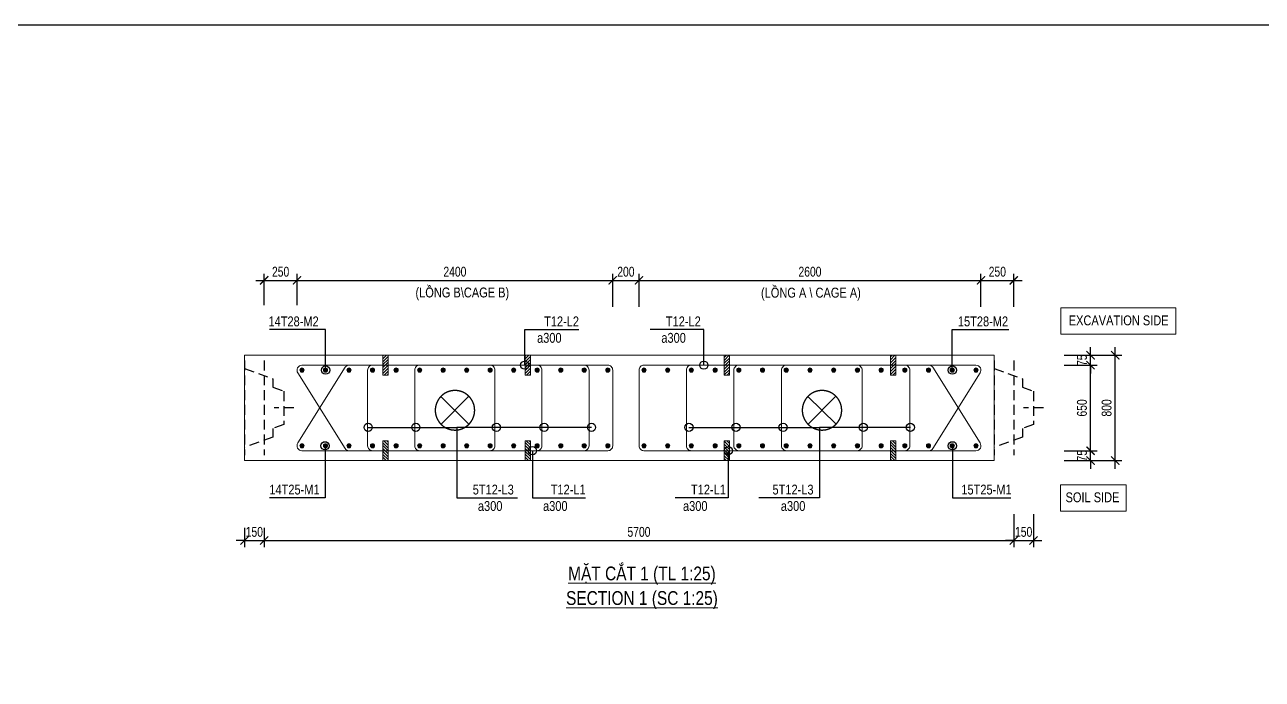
# Model space of a CAD drawing. Header units: millimetres. Extents: x 2746337 to 7547699, y -363432 to 15720.
# Drawn here: x 3658838 to 3696477, y -10759 to 9128 of the extents above; entities that cross this region are included whole.
import ezdxf
from ezdxf.enums import TextEntityAlignment as Align

# ---------------------------------------------------------------- set-up
doc = ezdxf.new("R2010")
doc.units = ezdxf.units.MM
doc.header["$LTSCALE"] = 1200
doc.header["$PDMODE"] = 3
doc.linetypes.add('CENTER', pattern=[2, 1.25, -0.25, 0.25, -0.25])
doc.linetypes.add('HIDDEN', pattern=[0.375, 0.25, -0.125])
for name, color, linetype, lineweight in [('5', 5, 'Continuous', 13), ('BOUND', 3, 'Continuous', 20), ('CWS', 8, 'HIDDEN', 9), ('ENOTE', 2, 'Continuous', 15), ('GRID', 74, 'CENTER', 15), ('K-THUOC', 1, 'Continuous', 18), ('LEADER', 8, 'Continuous', 9), ('MCT', 6, 'Continuous', 20), ('TEXTEN', 3, 'Continuous', 13), ('TEXTMA', 2, 'Continuous', 13), ('TEXTVN', 2, 'Continuous', 20), ('TIE', 4, 'Continuous', 13)]:
    doc.layers.add(name, color=color, linetype=linetype, lineweight=lineweight)
doc.layers.add('CDC.04.HIDDEN', color=8, linetype='HIDDEN')
doc.layers.add('MIE', color=5, linetype='HIDDEN')
doc.styles.add('DB_Arial', font='arial.ttf', dxfattribs={"width": 0.8})
doc.styles.add('SMTEXT', font='arial.ttf', dxfattribs={"width": 0.75})
doc.dimstyles.new('BSV25', dxfattribs={"dimtxt": 300, "dimasz": 250, "dimexe": 200, "dimexo": 0, "dimgap": 108, "dimtad": 1, "dimdec": 0, "dimlfac": 0.25, "dimdsep": 46, "dimtxsty": 'SMTEXT', "dimblk": 'ARCHTICK', "dimcen": 100, "dimdle": 250, "dimclrd": 256, "dimclre": 256, "dimclrt": 2, "dimadec": 0, "dimazin": 0, "dimtfac": 1, "dimtdec": 0, "dimtix": 1, "dimtmove": 2, "dimatfit": 3, "dimfxl": 800, "dimfxlon": 1, "dimtolj": 1, "dimtzin": 0, "dimarcsym": 0})

# ---------------------------------------------------------------- blocks, each defined once
blk = doc.blocks.new('cws800')
at = {"layer": 'CDC.04.HIDDEN'}
for p, q in [((-600, 1440), (-600, -1440)), ((0, 1440), (0, -1440))]:
    blk.add_line(p, q, dxfattribs=at)
for points in [[(0, 1200), (-860, 888), (-860, 627), (-1200, 507), (-1200, -507), (-860, -627), (-860, -888), (0, -1200)], [(-1500, 0), (-900, 0)]]:
    blk.add_lwpolyline(points, dxfattribs=at)
blk = doc.blocks.new('mct1')
at = {"lineweight": 9}
h = blk.add_hatch(color=256, dxfattribs=at)
h.dxf.hatch_style = 1
h.paths.add_polyline_path([(-16, 0, 1), (16, 0, 1)])
blk.add_circle((0, 0), 16, dxfattribs=at)
blk = doc.blocks.new('_ArchTick')
at = {"color": 0, "linetype": 'ByBlock', "const_width": 0.15}
blk.add_lwpolyline([(-0.5, -0.5), (0.5, 0.5)], dxfattribs=at)
blk = doc.blocks.new('*D2586')
at = {"layer": 'Defpoints', "color": 0, "transparency": 16777216}
for p in [(3688320, -915), (3692005, -915), (3688320, -4115)]:
    blk.add_point(p, dxfattribs=at)
at = {"layer": 'K-THUOC', "lineweight": -2, "transparency": 16777216}
for p, q in [((3692005, -4365), (3692005, -665)), ((3691205, -915), (3692205, -915)), ((3691205, -4115), (3692205, -4115))]:
    blk.add_line(p, q, dxfattribs=at)
at = {"layer": 'K-THUOC', "lineweight": -2, "transparency": 16777216, "xscale": 250, "yscale": 250, "zscale": 250}
for p, rotation in [((3692005, -915), 90), ((3692005, -4115), 270)]:
    blk.add_blockref('_ArchTick', p, dxfattribs=dict(at, rotation=rotation))
at = {"layer": 'K-THUOC', "color": 2, "transparency": 16777216, "insert": (3691744, -2515), "char_height": 300, "attachment_point": 5, "rotation": 90, "style": 'SMTEXT'}
blk.add_mtext('\\A1;800', dxfattribs=at)
blk = doc.blocks.new('*D2587')
at = {"layer": 'Defpoints', "color": 0, "transparency": 16777216}
for p in [(3688320, -3815), (3688320, -4115), (3691255, -3815)]:
    blk.add_point(p, dxfattribs=at)
at = {"layer": 'K-THUOC', "lineweight": -2, "transparency": 16777216}
for p, q in [((3691255, -3815), (3691255, -3565)), ((3690455, -3815), (3691455, -3815)), ((3690455, -4115), (3691455, -4115)), ((3691255, -4115), (3691255, -3815)), ((3691255, -4115), (3691255, -4365))]:
    blk.add_line(p, q, dxfattribs=at)
at = {"layer": 'K-THUOC', "lineweight": -2, "transparency": 16777216, "xscale": 250, "yscale": 250, "zscale": 250}
for p, rotation in [((3691255, -3815), 270), ((3691255, -4115), 90)]:
    blk.add_blockref('_ArchTick', p, dxfattribs=dict(at, rotation=rotation))
at = {"layer": 'K-THUOC', "color": 2, "transparency": 16777216, "insert": (3690994, -3965), "char_height": 300, "attachment_point": 5, "rotation": 90, "style": 'SMTEXT'}
blk.add_mtext('\\A1;75', dxfattribs=at)
blk = doc.blocks.new('*D2588')
at = {"layer": 'Defpoints', "color": 0, "transparency": 16777216}
for p in [(3688320, -1215), (3691255, -1215), (3688320, -3815)]:
    blk.add_point(p, dxfattribs=at)
at = {"layer": 'K-THUOC', "lineweight": -2, "transparency": 16777216}
for p, q in [((3691255, -4065), (3691255, -965)), ((3690455, -1215), (3691455, -1215)), ((3690455, -3815), (3691455, -3815))]:
    blk.add_line(p, q, dxfattribs=at)
at = {"layer": 'K-THUOC', "lineweight": -2, "transparency": 16777216, "xscale": 250, "yscale": 250, "zscale": 250}
for p, rotation in [((3691255, -1215), 90), ((3691255, -3815), 270)]:
    blk.add_blockref('_ArchTick', p, dxfattribs=dict(at, rotation=rotation))
at = {"layer": 'K-THUOC', "color": 2, "transparency": 16777216, "insert": (3690994, -2515), "char_height": 300, "attachment_point": 5, "rotation": 90, "style": 'SMTEXT'}
blk.add_mtext('\\A1;650', dxfattribs=at)
blk = doc.blocks.new('*D2577')
at = {"layer": 'Defpoints', "color": 0, "transparency": 16777216}
for p in [(3688320, -915), (3691255, -915), (3688320, -1215)]:
    blk.add_point(p, dxfattribs=at)
at = {"layer": 'K-THUOC', "lineweight": -2, "transparency": 16777216}
for p, q in [((3691255, -915), (3691255, -665)), ((3690455, -915), (3691455, -915)), ((3691255, -1215), (3691255, -915)), ((3690455, -1215), (3691455, -1215)), ((3691255, -1215), (3691255, -1465))]:
    blk.add_line(p, q, dxfattribs=at)
at = {"layer": 'K-THUOC', "lineweight": -2, "transparency": 16777216, "xscale": 250, "yscale": 250, "zscale": 250}
for p, rotation in [((3691255, -915), 270), ((3691255, -1215), 90)]:
    blk.add_blockref('_ArchTick', p, dxfattribs=dict(at, rotation=rotation))
at = {"layer": 'K-THUOC', "color": 2, "transparency": 16777216, "insert": (3690994, -1065), "char_height": 300, "attachment_point": 5, "rotation": 90, "style": 'SMTEXT'}
blk.add_mtext('\\A1;75', dxfattribs=at)
blk = doc.blocks.new('sp')
at = {"layer": '5', "lineweight": 20}
h = blk.add_hatch(dxfattribs=at)
h.set_pattern_fill('ANSI31', color=256, scale=500)
h.set_pattern_definition([(45, (0, 0), (-44.194, 44.194), [])])
h.paths.add_polyline_path([(80, 300), (-80, 300), (-80, -300), (80, -300)])
blk.add_lwpolyline([(-80, -300), (80, -300), (80, 300), (-80, 300)], close=True, dxfattribs=at)
blk = doc.blocks.new('tremie')
at = {"layer": 'MIE', "color": 74, "ltscale": 1000}
for p, q in [((424, -424), (-424, 424)), ((424, 424), (-424, -424))]:
    blk.add_line(p, q, dxfattribs=at)
at = {"layer": 'MIE', "ltscale": 500}
blk.add_circle((0, 0), 600, dxfattribs=at)
blk = doc.blocks.new('*D2578')
at = {"layer": 'Defpoints', "color": 0, "transparency": 16777216}
for p in [(3665520, -6160), (3666120, -6160), (3666120, -6544)]:
    blk.add_point(p, dxfattribs=at)
at = {"layer": 'K-THUOC', "lineweight": -2, "transparency": 16777216}
for p, q in [((3665520, -6160), (3665520, -6744)), ((3666120, -6160), (3666120, -6744)), ((3665520, -6544), (3665270, -6544)), ((3665520, -6544), (3666120, -6544)), ((3666120, -6544), (3666370, -6544))]:
    blk.add_line(p, q, dxfattribs=at)
at = {"layer": 'K-THUOC', "lineweight": -2, "transparency": 16777216, "xscale": 250, "yscale": 250, "zscale": 250}
blk.add_blockref('_ArchTick', (3665520, -6544), dxfattribs=at)
at = {"layer": 'K-THUOC', "lineweight": -2, "transparency": 16777216, "xscale": 250, "yscale": 250, "zscale": 250, "rotation": 180}
blk.add_blockref('_ArchTick', (3666120, -6544), dxfattribs=at)
at = {"layer": 'K-THUOC', "color": 2, "transparency": 16777216, "insert": (3665820, -6283), "char_height": 300, "attachment_point": 5, "style": 'SMTEXT'}
blk.add_mtext('\\A1;150', dxfattribs=at)
blk = doc.blocks.new('*D2579')
at = {"layer": 'Defpoints', "color": 0, "transparency": 16777216}
for p in [(3667120, 1362), (3666120, 612), (3667120, 612)]:
    blk.add_point(p, dxfattribs=at)
at = {"layer": 'K-THUOC', "lineweight": -2, "transparency": 16777216}
for p, q in [((3666120, 612), (3666120, 1562)), ((3667120, 612), (3667120, 1562)), ((3665870, 1362), (3667370, 1362))]:
    blk.add_line(p, q, dxfattribs=at)
at = {"layer": 'K-THUOC', "lineweight": -2, "transparency": 16777216, "xscale": 250, "yscale": 250, "zscale": 250, "rotation": 180}
blk.add_blockref('_ArchTick', (3666120, 1362), dxfattribs=at)
at = {"layer": 'K-THUOC', "lineweight": -2, "transparency": 16777216, "xscale": 250, "yscale": 250, "zscale": 250}
blk.add_blockref('_ArchTick', (3667120, 1362), dxfattribs=at)
at = {"layer": 'K-THUOC', "color": 2, "transparency": 16777216, "insert": (3666620, 1623), "char_height": 300, "attachment_point": 5, "style": 'SMTEXT'}
blk.add_mtext('\\A1;250', dxfattribs=at)
blk = doc.blocks.new('*D2580')
at = {"layer": 'Defpoints', "color": 0, "transparency": 16777216}
for p in [(3676722, 1362), (3667120, 612), (3676722, -1365)]:
    blk.add_point(p, dxfattribs=at)
at = {"layer": 'K-THUOC', "lineweight": -2, "transparency": 16777216}
for p, q in [((3667120, 612), (3667120, 1562)), ((3676722, 562), (3676722, 1562)), ((3666870, 1362), (3676972, 1362))]:
    blk.add_line(p, q, dxfattribs=at)
at = {"layer": 'K-THUOC', "lineweight": -2, "transparency": 16777216, "xscale": 250, "yscale": 250, "zscale": 250, "rotation": 180}
blk.add_blockref('_ArchTick', (3667120, 1362), dxfattribs=at)
at = {"layer": 'K-THUOC', "lineweight": -2, "transparency": 16777216, "xscale": 250, "yscale": 250, "zscale": 250}
blk.add_blockref('_ArchTick', (3676722, 1362), dxfattribs=at)
at = {"layer": 'K-THUOC', "color": 2, "transparency": 16777216, "insert": (3671921, 1623), "char_height": 300, "attachment_point": 5, "style": 'SMTEXT'}
blk.add_mtext('\\A1;2400', dxfattribs=at)
blk = doc.blocks.new('*D2581')
at = {"layer": 'Defpoints', "color": 0, "transparency": 16777216}
for p in [(3677522, 1362), (3676722, -1365), (3677522, -1365)]:
    blk.add_point(p, dxfattribs=at)
at = {"layer": 'K-THUOC', "lineweight": -2, "transparency": 16777216}
for p, q in [((3676722, 562), (3676722, 1562)), ((3677522, 562), (3677522, 1562)), ((3676472, 1362), (3677772, 1362))]:
    blk.add_line(p, q, dxfattribs=at)
at = {"layer": 'K-THUOC', "lineweight": -2, "transparency": 16777216, "xscale": 250, "yscale": 250, "zscale": 250, "rotation": 180}
blk.add_blockref('_ArchTick', (3676722, 1362), dxfattribs=at)
at = {"layer": 'K-THUOC', "lineweight": -2, "transparency": 16777216, "xscale": 250, "yscale": 250, "zscale": 250}
blk.add_blockref('_ArchTick', (3677522, 1362), dxfattribs=at)
at = {"layer": 'K-THUOC', "color": 2, "transparency": 16777216, "insert": (3677122, 1623), "char_height": 300, "attachment_point": 5, "style": 'SMTEXT'}
blk.add_mtext('\\A1;200', dxfattribs=at)
blk = doc.blocks.new('*D2582')
at = {"layer": 'Defpoints', "color": 0, "transparency": 16777216}
for p in [(3687920, 1362), (3677522, -1365), (3687920, -1365)]:
    blk.add_point(p, dxfattribs=at)
at = {"layer": 'K-THUOC', "lineweight": -2, "transparency": 16777216}
for p, q in [((3677522, 562), (3677522, 1562)), ((3687920, 562), (3687920, 1562)), ((3677272, 1362), (3688170, 1362))]:
    blk.add_line(p, q, dxfattribs=at)
at = {"layer": 'K-THUOC', "lineweight": -2, "transparency": 16777216, "xscale": 250, "yscale": 250, "zscale": 250, "rotation": 180}
blk.add_blockref('_ArchTick', (3677522, 1362), dxfattribs=at)
at = {"layer": 'K-THUOC', "lineweight": -2, "transparency": 16777216, "xscale": 250, "yscale": 250, "zscale": 250}
blk.add_blockref('_ArchTick', (3687920, 1362), dxfattribs=at)
at = {"layer": 'K-THUOC', "color": 2, "transparency": 16777216, "insert": (3682721, 1623), "char_height": 300, "attachment_point": 5, "style": 'SMTEXT'}
blk.add_mtext('\\A1;2600', dxfattribs=at)
blk = doc.blocks.new('*D2583')
at = {"layer": 'Defpoints', "color": 0, "transparency": 16777216}
for p in [(3688920, 1362), (3688920, -1075), (3687920, -1365)]:
    blk.add_point(p, dxfattribs=at)
at = {"layer": 'K-THUOC', "lineweight": -2, "transparency": 16777216}
for p, q in [((3687920, 562), (3687920, 1562)), ((3688920, 562), (3688920, 1562)), ((3687670, 1362), (3689170, 1362))]:
    blk.add_line(p, q, dxfattribs=at)
at = {"layer": 'K-THUOC', "lineweight": -2, "transparency": 16777216, "xscale": 250, "yscale": 250, "zscale": 250, "rotation": 180}
blk.add_blockref('_ArchTick', (3687920, 1362), dxfattribs=at)
at = {"layer": 'K-THUOC', "lineweight": -2, "transparency": 16777216, "xscale": 250, "yscale": 250, "zscale": 250}
blk.add_blockref('_ArchTick', (3688920, 1362), dxfattribs=at)
at = {"layer": 'K-THUOC', "color": 2, "transparency": 16777216, "insert": (3688420, 1623), "char_height": 300, "attachment_point": 5, "style": 'SMTEXT'}
blk.add_mtext('\\A1;250', dxfattribs=at)
blk = doc.blocks.new('*D2584')
at = {"layer": 'Defpoints', "color": 0, "transparency": 16777216}
for p in [(3688920, -3956), (3666120, -6160), (3688920, -6544)]:
    blk.add_point(p, dxfattribs=at)
at = {"layer": 'K-THUOC', "lineweight": -2, "transparency": 16777216}
for p, q in [((3688920, -5744), (3688920, -6744)), ((3666120, -6160), (3666120, -6744)), ((3665870, -6544), (3689170, -6544))]:
    blk.add_line(p, q, dxfattribs=at)
at = {"layer": 'K-THUOC', "lineweight": -2, "transparency": 16777216, "xscale": 250, "yscale": 250, "zscale": 250, "rotation": 180}
blk.add_blockref('_ArchTick', (3666120, -6544), dxfattribs=at)
at = {"layer": 'K-THUOC', "lineweight": -2, "transparency": 16777216, "xscale": 250, "yscale": 250, "zscale": 250}
blk.add_blockref('_ArchTick', (3688920, -6544), dxfattribs=at)
at = {"layer": 'K-THUOC', "color": 2, "transparency": 16777216, "insert": (3677520, -6283), "char_height": 300, "attachment_point": 5, "style": 'SMTEXT'}
blk.add_mtext('\\A1;5700', dxfattribs=at)
blk = doc.blocks.new('*D2585')
at = {"layer": 'Defpoints', "color": 0, "transparency": 16777216}
for p in [(3689520, -3022), (3688920, -3956), (3689520, -6544)]:
    blk.add_point(p, dxfattribs=at)
at = {"layer": 'K-THUOC', "lineweight": -2, "transparency": 16777216}
for p, q in [((3688920, -5744), (3688920, -6744)), ((3689520, -5744), (3689520, -6744)), ((3688920, -6544), (3688670, -6544)), ((3688920, -6544), (3689520, -6544)), ((3689520, -6544), (3689770, -6544))]:
    blk.add_line(p, q, dxfattribs=at)
at = {"layer": 'K-THUOC', "lineweight": -2, "transparency": 16777216, "xscale": 250, "yscale": 250, "zscale": 250}
blk.add_blockref('_ArchTick', (3688920, -6544), dxfattribs=at)
at = {"layer": 'K-THUOC', "lineweight": -2, "transparency": 16777216, "xscale": 250, "yscale": 250, "zscale": 250, "rotation": 180}
blk.add_blockref('_ArchTick', (3689520, -6544), dxfattribs=at)
at = {"layer": 'K-THUOC', "color": 2, "transparency": 16777216, "insert": (3689220, -6283), "char_height": 300, "attachment_point": 5, "style": 'SMTEXT'}
blk.add_mtext('\\A1;150', dxfattribs=at)

msp = doc.modelspace()

# ---------------------------------------------------------------- linework, layer by layer
msp.add_lwpolyline([(3576955, 9128.3), (3738146.4, 9128.3), (3738146.4, -68024), (3576955, -68024)], close=True)
at = {"layer": 'BOUND'}
msp.add_lwpolyline([(3688320.3, -915.3), (3665520.3, -915.3), (3665520.3, -4115.3), (3688320.3, -4115.3)], close=True, dxfattribs=at)
at = {"layer": 'ENOTE'}
for points in [[(3690352.3, 527.2), (3693852.3, 527.2), (3693852.3, -272.8), (3690352.3, -272.8)], [(3690341.7, -4849.3), (3692341.7, -4849.3), (3692341.7, -5649.3), (3690341.7, -5649.3)]]:
    msp.add_lwpolyline(points, close=True, dxfattribs=at)
at = {"layer": 'TIE'}
for points in [[(3668703.5, -3815.3, -0.2467092), (3668580, -3750.4), (3667146.7, -1450.4, -0.6042234), (3667270.3, -1215.3), (3676571.5, -1215.3, -0.4142136), (3676721.5, -1365.3), (3676721.5, -3665.3, -0.4142136), (3676571.5, -3815.3), (3667270.3, -3815.3, -0.6042234), (3667146.7, -3580.2), (3668580, -1280.2, -0.2467092), (3668703.5, -1215.3)], [(3669416.7, -3815.3, -0.4142136), (3669266.7, -3665.3), (3669266.7, -1365.3, -0.4142136), (3669416.7, -1215.3)], [(3670847.7, -3815.3, -0.4142136), (3670697.7, -3665.3), (3670697.7, -1365.3, -0.4142136), (3670847.7, -1215.3)], [(3672537.9, -3815.3), (3672987.9, -3815.3, 0.4142136), (3673137.9, -3665.3), (3673137.9, -1365.3, 0.4142136), (3672987.9, -1215.3), (3672537.9, -1215.3)], [(3673968.9, -3815.3), (3674418.9, -3815.3, 0.4142136), (3674568.9, -3665.3), (3674568.9, -1365.3, 0.4142136), (3674418.9, -1215.3), (3673968.9, -1215.3)], [(3675399.9, -3815.3), (3675849.9, -3815.3, 0.4142136), (3675999.9, -3665.3), (3675999.9, -1365.3, 0.4142136), (3675849.9, -1215.3), (3675399.9, -1215.3)], [(3686336.7, -1215.3, -0.2467092), (3686460.3, -1280.2), (3687893.8, -3580.2, -0.6042234), (3687770.3, -3815.3), (3677671.5, -3815.3, -0.4142136), (3677521.5, -3665.3), (3677521.5, -1365.3, -0.4142136), (3677671.5, -1215.3), (3687770.3, -1215.3, -0.6042234), (3687893.8, -1450.4), (3686460.3, -3750.4, -0.2467092), (3686336.7, -3815.3)], [(3679114.2, -3815.3, -0.4142136), (3678964.2, -3665.3), (3678964.2, -1365.3, -0.4142136), (3679114.2, -1215.3)], [(3680556.9, -3815.3, -0.4142136), (3680406.9, -3665.3), (3680406.9, -1365.3, -0.4142136), (3680556.9, -1215.3)], [(3682006.7, -3815.3, -0.4142136), (3681856.7, -3665.3), (3681856.7, -1365.3, -0.4142136), (3682006.7, -1215.3)], [(3683706.5, -3815.3), (3684156.5, -3815.3, 0.4142136), (3684306.5, -3665.3), (3684306.5, -1365.3, 0.4142136), (3684156.5, -1215.3), (3683706.5, -1215.3)], [(3685156.2, -3815.3), (3685606.2, -3815.3, 0.4142136), (3685756.2, -3665.3), (3685756.2, -1365.3, 0.4142136), (3685606.2, -1215.3), (3685156.2, -1215.3)]]:
    msp.add_lwpolyline(points, format="xyb", dxfattribs=at)

# ---------------------------------------------------------------- block references
at = {"layer": 'CWS', "xscale": -1}
for p in [(3665520.3, -2515.3), (3688320.3, -2515.3)]:
    msp.add_blockref('cws800', p, dxfattribs=at)
at = {"layer": 'ENOTE'}
for p in [(3669810.4, -1215.3), (3674138.1, -1215.3), (3680192.2, -1215.3), (3685247.6, -1215.3)]:
    msp.add_blockref('sp', p, dxfattribs=at)
at = {"layer": 'ENOTE', "xscale": -1, "rotation": 180}
for p in [(3669810.4, -3815.3), (3674138.1, -3815.3), (3680192.2, -3815.3), (3685247.6, -3815.3)]:
    msp.add_blockref('sp', p, dxfattribs=at)
at = {"layer": 'GRID', "xscale": -1, "rotation": 90.3275938441337}
for p in [(3671922.8, -2586.2), (3683086.4, -2586.2)]:
    msp.add_blockref('tremie', p, dxfattribs=at)
at = {"layer": 'MCT', "yscale": 4, "zscale": 4, "rotation": 180}
for p, xscale in [((3667270.3, -1365.3), -4), ((3667985.7, -1365.3), 4), ((3668701.2, -1365.3), 4), ((3669416.7, -1365.3), 4), ((3670132.2, -1365.3), 4), ((3670847.7, -1365.3), 4), ((3671563.2, -1365.3), 4), ((3672278.6, -1365.3), 4), ((3672994.1, -1365.3), 4), ((3673709.6, -1365.3), 4), ((3674425.1, -1365.3), 4), ((3675140.6, -1365.3), 4), ((3675856, -1365.3), 4), ((3676571.5, -1365.3), 4), ((3677671.5, -1365.3), 4), ((3678392.9, -1365.3), 4), ((3679114.2, -1365.3), 4), ((3679835.5, -1365.3), 4), ((3680556.9, -1365.3), 4), ((3681278.2, -1365.3), 4), ((3681999.6, -1365.3), 4), ((3682720.9, -1365.3), 4), ((3683442.2, -1365.3), 4), ((3684163.6, -1365.3), 4), ((3684884.9, -1365.3), 4), ((3685606.2, -1365.3), 4), ((3686327.6, -1365.3), 4), ((3687048.9, -1365.3), 4), ((3687770.3, -1365.3), 4), ((3667270.3, -3665.3), -4), ((3667985.7, -3665.3), 4), ((3668701.2, -3665.3), 4), ((3669416.7, -3665.3), 4), ((3670132.2, -3665.3), 4), ((3670847.7, -3665.3), 4), ((3671563.2, -3665.3), 4), ((3672278.6, -3665.3), 4), ((3672994.1, -3665.3), 4), ((3673709.6, -3665.3), 4), ((3674425.1, -3665.3), 4), ((3675140.6, -3665.3), 4), ((3675856, -3665.3), 4), ((3676571.5, -3665.3), 4), ((3677671.5, -3665.3), 4), ((3678392.9, -3665.3), 4), ((3679114.2, -3665.3), 4), ((3679835.5, -3665.3), 4), ((3680556.9, -3665.3), 4), ((3681278.2, -3665.3), 4), ((3681999.6, -3665.3), 4), ((3682720.9, -3665.3), 4), ((3683442.2, -3665.3), 4), ((3684163.6, -3665.3), 4), ((3684884.9, -3665.3), 4), ((3685606.2, -3665.3), 4), ((3686327.6, -3665.3), 4), ((3687048.9, -3665.3), 4), ((3687770.3, -3665.3), 4)]:
    msp.add_blockref('mct1', p, dxfattribs=dict(at, xscale=xscale))

# ---------------------------------------------------------------- texts
at = {"layer": 'TEXTEN', "style": 'DB_Arial', "width": 0.8}
for s, p in [('T12-L2', (3675695.3, -35.3)), ('T12-L2', (3679400.1, -35.3)), ('5T12-L3', (3673712.3, -5145.3)), ('T12-L1', (3675896.7, -5145.3)), ('T12-L1', (3680163.8, -5145.3)), ('5T12-L3', (3682829.6, -5145.3)), ('a300', (3673366.9, -5645.3)), ('a300', (3682580.8, -5645.3))]:
    msp.add_text(s, height=300, dxfattribs=at).set_placement(p, align=Align.RIGHT)
for p in [(3674419.7, -535.3), (3678200.1, -535.3), (3674602.2, -5645.3), (3678858.8, -5645.3)]:
    msp.add_text('a300', height=300, dxfattribs=at).set_placement(p)
at = {"layer": 'TEXTMA', "style": 'DB_Arial', "width": 0.8}
for s, p in [('14T28-M2', (3666250.2, -35.3)), ('15T28-M2', (3687219.8, -35.3)), ('14T25-M1', (3666277.9, -5145.3)), ('15T25-M1', (3687325.2, -5145.3))]:
    msp.add_text(s, height=300, dxfattribs=at).set_placement(p)
at = {"layer": 'TEXTVN', "style": 'DB_Arial', "width": 0.8}
for s, p in [('(LỒNG B\\CAGE B)', (3670721.8, 843.2)), ('(LỒNG A \\ CAGE A)', (3681231.4, 837.7))]:
    msp.add_text(s, height=300, rotation=360, dxfattribs=at).set_placement(p)
msp.add_text('EXCAVATION SIDE', height=300, dxfattribs=at).set_placement((3690591.5, -4.4))
msp.add_text('SOIL SIDE', height=300, dxfattribs=at).set_placement((3692133.8, -5381), align=Align.RIGHT)
for s, p in [('%%UMẶT CẮT 1 (TL 1:25)', (3677610.3, -7544)), ('%%USECTION 1 (SC 1:25)', (3677610.3, -8344))]:
    msp.add_text(s, height=420, rotation=360, dxfattribs=at).set_placement(p, align=Align.MIDDLE)

# ---------------------------------------------------------------- dimensions: what is measured, and where the dimension line sits
at = {"layer": 'K-THUOC'}
for base, p1, p2, picture, middle in [((3667120.3, 1361.9), (3666120.3, 611.9), (3667120.3, 611.9), '*D2579', (3666620.3, 1623.1)), ((3676721.5, 1361.9), (3667120.3, 611.9), (3676721.5, -1365.3), '*D2580', (3671920.9, 1623.1)), ((3677521.5, 1361.9), (3676721.5, -1365.3), (3677521.5, -1365.3), '*D2581', (3677121.5, 1623.1)), ((3687920.3, 1361.9), (3677521.5, -1365.3), (3687920.3, -1365.3), '*D2582', (3682720.9, 1623.1)), ((3688920.3, 1361.9), (3687920.3, -1365.3), (3688920.3, -1075.1), '*D2583', (3688420.3, 1623.1)), ((3689520.3, -6544), (3688920.3, -3955.5), (3689520.3, -3022.5), '*D2585', (3689220.3, -6282.8)), ((3688920.3, -6544), (3666120.3, -6160.2), (3688920.3, -3955.5), '*D2584', (3677520.3, -6282.8)), ((3666120.3, -6544), (3665520.3, -6160.2), (3666120.3, -6160.2), '*D2578', (3665820.3, -6282.8))]:
    dim = msp.add_linear_dim(base=base, p1=p1, p2=p2, dimstyle='BSV25', dxfattribs=at)
    dim.commit()
    dim.dimension.update_dxf_attribs({"geometry": picture, "text_midpoint": middle})
for base, p1, p2, picture, middle in [((3692004.7, -915.3), (3688320.3, -4115.3), (3688320.3, -915.3), '*D2586', (3691743.5, -2515.3)), ((3691254.7, -915.3), (3688320.3, -1215.3), (3688320.3, -915.3), '*D2577', (3690994.1, -1065.3)), ((3691254.7, -1215.3), (3688320.3, -3815.3), (3688320.3, -1215.3), '*D2588', (3690993.5, -2515.3)), ((3691254.7, -3815.3), (3688320.3, -4115.3), (3688320.3, -3815.3), '*D2587', (3690994.1, -3965.3))]:
    dim = msp.add_linear_dim(base=base, p1=p1, p2=p2, angle=90, dimstyle='BSV25', dxfattribs=at)
    dim.commit()
    dim.dimension.update_dxf_attribs({"geometry": picture, "text_midpoint": middle})

# ---------------------------------------------------------------- leaders
at = {"layer": 'LEADER'}
for points in [[(3667988, -1365.3), (3667988, -135.3), (3666286.2, -135.3)], [(3674043.8, -1215.3), (3674043.8, -135.3), (3675695.3, -135.3)], [(3679493.4, -1215.3), (3679493.4, -135.3), (3677862.6, -135.3)], [(3687049.8, -1365.3), (3687049.8, -135.3), (3688766.7, -135.3)], [(3669284.3, -3104.7), (3671979.5, -3104.7), (3671979.5, -5245.3), (3673822.9, -5245.3)], [(3670734.1, -3104.7), (3671979.5, -3104.7), (3671979.5, -5245.3), (3673822.9, -5245.3)], [(3674633.6, -3104.7), (3671979.5, -3104.7), (3671979.5, -5245.3), (3673822.9, -5245.3)], [(3673183.8, -3104.7), (3671979.5, -3104.7), (3671979.5, -5245.3), (3673822.9, -5245.3)], [(3676076.3, -3104.7), (3671979.5, -3104.7), (3671979.5, -5245.3), (3673822.9, -5245.3)], [(3679040.7, -3104.7), (3683008.2, -3104.7), (3683008.2, -5245.3), (3681164.8, -5245.3)], [(3680471.6, -3104.7), (3683008.2, -3104.7), (3683008.2, -5245.3), (3681164.8, -5245.3)], [(3681902.6, -3104.7), (3683008.2, -3104.7), (3683008.2, -5245.3), (3681164.8, -5245.3)], [(3685773.8, -3104.7), (3683008.2, -3104.7), (3683008.2, -5245.3), (3681164.8, -5245.3)], [(3684342.8, -3104.7), (3683008.2, -3104.7), (3683008.2, -5245.3), (3681164.8, -5245.3)], [(3667971.4, -3665.3), (3667971.4, -5245.3), (3666277.9, -5245.3)], [(3674279.4, -3815.3), (3674279.4, -5245.3), (3675896.7, -5245.3)], [(3680236.7, -3815.3), (3680236.7, -5245.3), (3678617.4, -5245.3)], [(3687053.7, -3665.3), (3687053.7, -5245.3), (3688828.2, -5245.3)]]:
    msp.add_leader(points, dimstyle='BSV25', override={"dimldrblk": 'Origin'}, dxfattribs=at)

doc.saveas('drawing.dxf')
